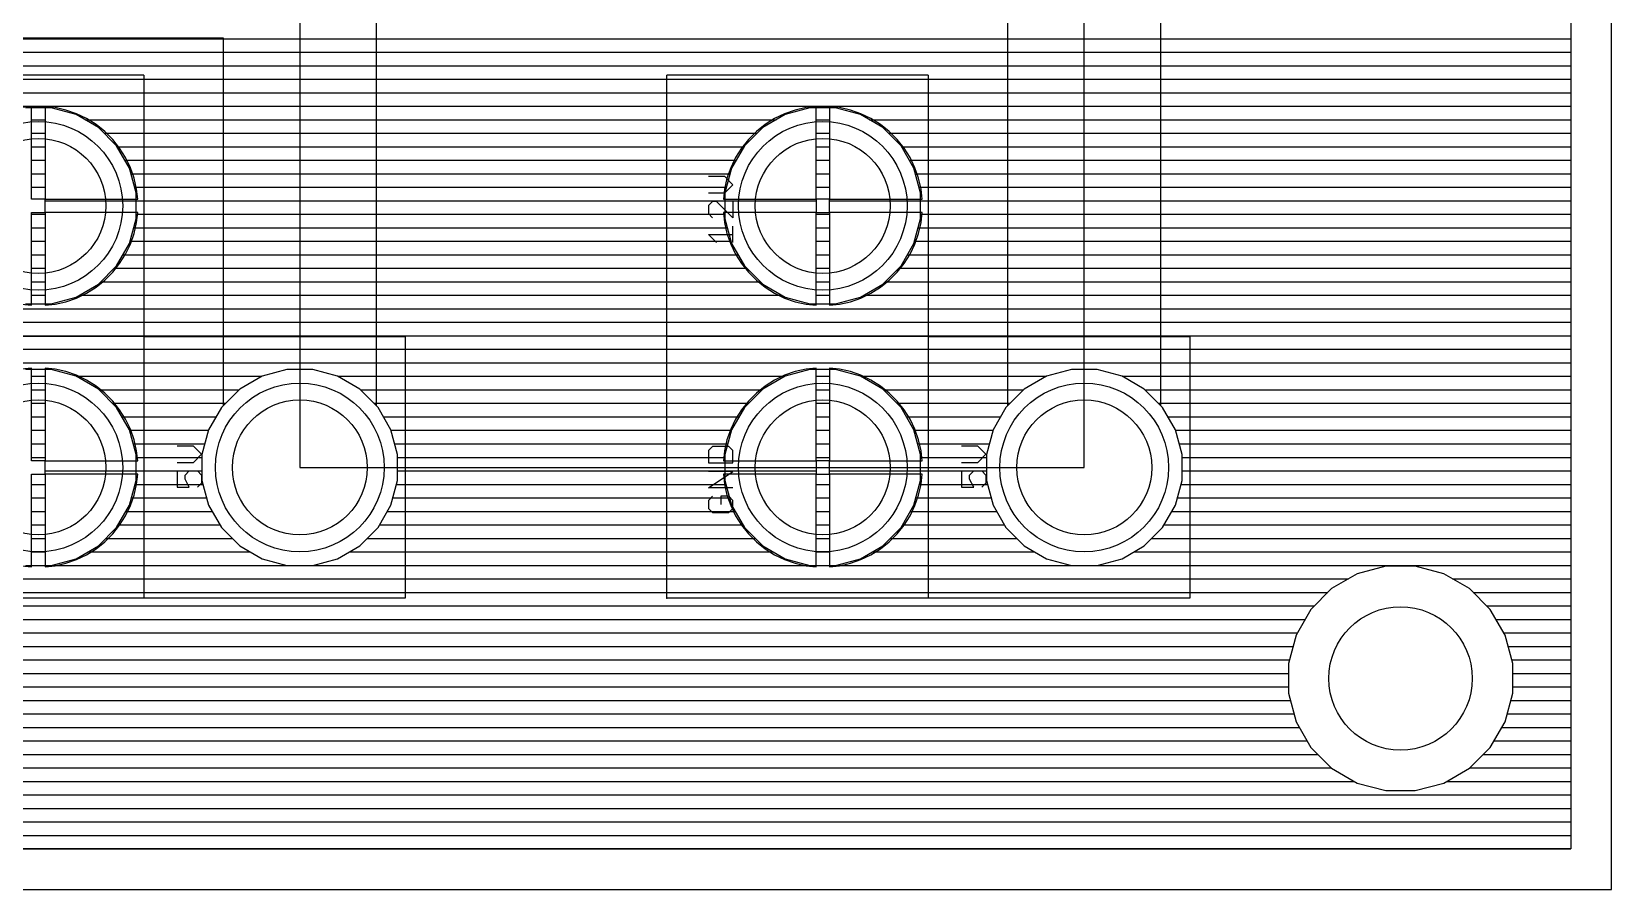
# Model space of a CAD drawing. Extents: x 0 to 5.05, y 0 to 8.75.
# Drawn here: x 3.177 to 5.05, y 0 to 1.016 of the extents above; entities that cross this region are included whole.
import ezdxf

# ---------------------------------------------------------------- set-up
doc = ezdxf.new("R2010")
doc.units = 0
for name, color, linetype in [('1', 22, 'CONTINUOUS'), ('16', 175, 'CONTINUOUS'), ('17', 82, 'CONTINUOUS'), ('19', 53, 'CONTINUOUS'), ('20', 6, 'CONTINUOUS'), ('21', 253, 'CONTINUOUS'), ('23', 7, 'CONTINUOUS'), ('44', 253, 'CONTINUOUS'), ('51', 253, 'CONTINUOUS')]:
    doc.layers.add(name, color=color, linetype=linetype)

# ---------------------------------------------------------------- blocks, each defined once
blk = doc.blocks.new('ROUNDP')
blk.add_circle((0, 0), 0.5)

msp = doc.modelspace()

# ---------------------------------------------------------------- linework, layer by layer
at = {"layer": '1'}
for p, q in [((5.002, 8.702), (5.002, 0.048)), ((4.425, 0.5), (4.425, 1.43)), ((4.334, 1.356951), (4.334, 0.573049)), ((4.516, 0.573049), (4.516, 1.356951)), ((2.121, 1.008), (4.334, 1.008)), ((4.516, 1.008), (5.002, 1.008)), ((2.121, 0.992), (4.334, 0.992)), ((2.121, 0.976), (4.334, 0.976)), ((4.516, 0.992), (5.002, 0.992)), ((4.516, 0.976), (5.002, 0.976)), ((2.121, 0.96), (4.334, 0.96)), ((4.516, 0.96), (5.002, 0.96)), ((2.121, 0.944), (4.334, 0.944)), ((4.516, 0.944), (5.002, 0.944)), ((2.121, 0.928), (4.334, 0.928)), ((3.177, 0.927845), (3.165203, 0.926516)), ((3.177, 0.818), (3.177, 0.927845)), ((3.193, 0.927845), (3.193, 0.818)), ((3.204797, 0.926516), (3.193, 0.927845)), ((3.217718, 0.923567), (3.204797, 0.926516)), ((3.230228, 0.919189), (3.217718, 0.923567)), ((3.242169, 0.913439), (3.230228, 0.919189)), ((4.069772, 0.919189), (4.057831, 0.913439)), ((4.082282, 0.923567), (4.069772, 0.919189)), ((4.095203, 0.926516), (4.082282, 0.923567)), ((4.107, 0.927845), (4.095203, 0.926516)), ((4.107, 0.818), (4.107, 0.927845)), ((4.123, 0.927845), (4.123, 0.818)), ((4.134797, 0.926516), (4.123, 0.927845)), ((4.147718, 0.923567), (4.134797, 0.926516)), ((4.160228, 0.919189), (4.147718, 0.923567)), ((4.172169, 0.913439), (4.160228, 0.919189)), ((4.516, 0.928), (5.002, 0.928)), ((3.177, 0.912), (3.193, 0.912)), ((3.253391, 0.906388), (3.242169, 0.913439)), ((3.244459, 0.912), (4.055541, 0.912)), ((3.263753, 0.898124), (3.253391, 0.906388)), ((4.046609, 0.906388), (4.036247, 0.898124)), ((4.057831, 0.913439), (4.046609, 0.906388)), ((4.107, 0.912), (4.123, 0.912)), ((4.183391, 0.906388), (4.172169, 0.913439)), ((4.174459, 0.912), (4.334, 0.912)), ((4.193753, 0.898124), (4.183391, 0.906388)), ((4.516, 0.912), (5.002, 0.912)), ((3.177, 0.896), (3.193, 0.896)), ((3.273124, 0.888753), (3.263753, 0.898124)), ((3.265877, 0.896), (4.034123, 0.896)), ((3.281388, 0.878391), (3.273124, 0.888753)), ((4.026876, 0.888753), (4.018612, 0.878391)), ((4.036247, 0.898124), (4.026876, 0.888753)), ((4.107, 0.896), (4.123, 0.896)), ((4.203124, 0.888753), (4.193753, 0.898124)), ((4.195877, 0.896), (4.334, 0.896)), ((4.211388, 0.878391), (4.203124, 0.888753)), ((4.516, 0.896), (5.002, 0.896)), ((3.177, 0.88), (3.193, 0.88)), ((3.177, 0.864), (3.193, 0.864)), ((3.280104, 0.88), (4.019896, 0.88)), ((3.288439, 0.867169), (3.281388, 0.878391)), ((3.294189, 0.855228), (3.288439, 0.867169)), ((3.289965, 0.864), (4.010035, 0.864)), ((4.011561, 0.867169), (4.00581, 0.855228)), ((4.018612, 0.878391), (4.011561, 0.867169)), ((4.107, 0.88), (4.123, 0.88)), ((4.107, 0.864), (4.123, 0.864)), ((4.210104, 0.88), (4.334, 0.88)), ((4.218439, 0.867169), (4.211388, 0.878391)), ((4.224189, 0.855228), (4.218439, 0.867169)), ((4.219965, 0.864), (4.334, 0.864)), ((4.516, 0.88), (5.002, 0.88)), ((4.516, 0.864), (5.002, 0.864)), ((3.177, 0.848), (3.193, 0.848)), ((3.298567, 0.842718), (3.294189, 0.855228)), ((3.296719, 0.848), (4.003281, 0.848)), ((4.00581, 0.855228), (4.001433, 0.842718)), ((4.107, 0.848), (4.123, 0.848)), ((4.228567, 0.842718), (4.224189, 0.855228)), ((4.226719, 0.848), (4.334, 0.848)), ((4.516, 0.848), (5.002, 0.848)), ((3.177, 0.832), (3.193, 0.832)), ((3.301516, 0.829797), (3.298567, 0.842718)), ((3.301013, 0.832), (3.998987, 0.832)), ((3.302845, 0.818), (3.301516, 0.829797)), ((3.998484, 0.829797), (3.997155, 0.818)), ((4.001433, 0.842718), (3.998484, 0.829797)), ((4.107, 0.832), (4.123, 0.832)), ((4.231516, 0.829797), (4.228567, 0.842718)), ((4.231013, 0.832), (4.334, 0.832)), ((4.232845, 0.818), (4.231516, 0.829797)), ((4.516, 0.832), (5.002, 0.832)), ((3.193, 0.818), (3.177, 0.818)), ((3.193, 0.802), (3.193, 0.818)), ((3.193, 0.818), (3.302845, 0.818)), ((3.193, 0.816), (4.106999, 0.816)), ((3.997155, 0.818), (4.106999, 0.818)), ((4.106999, 0.818), (4.106999, 0.802)), ((4.123, 0.818), (4.107, 0.818)), ((4.123, 0.802), (4.123, 0.818)), ((4.123, 0.818), (4.232845, 0.818)), ((4.123, 0.816), (4.334, 0.816)), ((4.516, 0.816), (5.002, 0.816)), ((3.177, 0.692155), (3.177, 0.801999)), ((3.177, 0.801999), (3.193, 0.801999)), ((3.177, 0.8), (3.193, 0.8)), ((3.302845, 0.802), (3.193, 0.802)), ((3.193, 0.801999), (3.193, 0.692155)), ((3.298567, 0.777282), (3.301516, 0.790203)), ((3.301516, 0.790203), (3.302845, 0.802)), ((3.30262, 0.8), (3.99738, 0.8)), ((4.106999, 0.802), (3.997155, 0.802)), ((3.997155, 0.802), (3.998484, 0.790203)), ((3.998484, 0.790203), (4.001433, 0.777282)), ((4.107, 0.692155), (4.107, 0.801999)), ((4.107, 0.801999), (4.123, 0.801999)), ((4.107, 0.8), (4.123, 0.8)), ((4.232845, 0.802), (4.123, 0.802)), ((4.123, 0.801999), (4.123, 0.692155)), ((4.228567, 0.777282), (4.231516, 0.790203)), ((4.231516, 0.790203), (4.232845, 0.802)), ((4.23262, 0.8), (4.334, 0.8)), ((4.516, 0.8), (5.002, 0.8)), ((3.177, 0.784), (3.193, 0.784)), ((3.177, 0.768), (3.193, 0.768)), ((3.294189, 0.764772), (3.298567, 0.777282)), ((3.295319, 0.768), (4.004681, 0.768)), ((3.3001, 0.784), (3.9999, 0.784)), ((4.001433, 0.777282), (4.00581, 0.764772)), ((4.107, 0.784), (4.123, 0.784)), ((4.107, 0.768), (4.123, 0.768)), ((4.224189, 0.764772), (4.228567, 0.777282)), ((4.225319, 0.768), (4.334, 0.768)), ((4.2301, 0.784), (4.334, 0.784)), ((4.516, 0.784), (5.002, 0.784)), ((4.516, 0.768), (5.002, 0.768)), ((3.177, 0.752), (3.193, 0.752)), ((3.281388, 0.741609), (3.288439, 0.752831)), ((3.287917, 0.752), (4.012083, 0.752)), ((3.288439, 0.752831), (3.294189, 0.764772)), ((4.00581, 0.764772), (4.011561, 0.752831)), ((4.011561, 0.752831), (4.018612, 0.741609)), ((4.107, 0.752), (4.123, 0.752)), ((4.211388, 0.741609), (4.218439, 0.752831)), ((4.217917, 0.752), (4.334, 0.752)), ((4.218439, 0.752831), (4.224189, 0.764772)), ((4.516, 0.752), (5.002, 0.752)), ((3.177, 0.736), (3.193, 0.736)), ((3.263753, 0.721876), (3.273124, 0.731247)), ((3.273124, 0.731247), (3.281388, 0.741609)), ((3.276914, 0.736), (4.023085, 0.736)), ((4.018612, 0.741609), (4.026876, 0.731247)), ((4.026876, 0.731247), (4.036247, 0.721876)), ((4.107, 0.736), (4.123, 0.736)), ((4.193753, 0.721876), (4.203124, 0.731247)), ((4.203124, 0.731247), (4.211388, 0.741609)), ((4.206914, 0.736), (4.334, 0.736)), ((4.516, 0.736), (5.002, 0.736)), ((3.177, 0.72), (3.193, 0.72)), ((3.242169, 0.706561), (3.253391, 0.713612)), ((3.253391, 0.713612), (3.263753, 0.721876)), ((3.261401, 0.72), (4.038599, 0.72)), ((4.036247, 0.721876), (4.046609, 0.713612)), ((4.046609, 0.713612), (4.057831, 0.706561)), ((4.107, 0.72), (4.123, 0.72)), ((4.172169, 0.706561), (4.183391, 0.713612)), ((4.183391, 0.713612), (4.193753, 0.721876)), ((4.191401, 0.72), (4.334, 0.72)), ((4.516, 0.72), (5.002, 0.72)), ((3.165203, 0.693484), (3.177, 0.692155)), ((3.177, 0.704), (3.193, 0.704)), ((3.193, 0.692155), (3.204797, 0.693484)), ((3.204797, 0.693484), (3.217718, 0.696433)), ((3.217718, 0.696433), (3.230228, 0.70081)), ((3.230228, 0.70081), (3.242169, 0.706561)), ((3.236851, 0.704), (4.063149, 0.704)), ((4.057831, 0.706561), (4.069772, 0.70081)), ((4.069772, 0.70081), (4.082282, 0.696433)), ((4.082282, 0.696433), (4.095203, 0.693484)), ((4.095203, 0.693484), (4.107, 0.692155)), ((4.107, 0.704), (4.123, 0.704)), ((4.123, 0.692155), (4.134797, 0.693484)), ((4.134797, 0.693484), (4.147718, 0.696433)), ((4.147718, 0.696433), (4.160228, 0.70081)), ((4.160228, 0.70081), (4.172169, 0.706561)), ((4.166851, 0.704), (4.334, 0.704)), ((4.516, 0.704), (5.002, 0.704)), ((2.461, 0.688), (4.334, 0.688)), ((4.516, 0.688), (5.002, 0.688)), ((2.457321, 0.656), (4.334, 0.656)), ((2.461, 0.672), (4.334, 0.672)), ((4.516, 0.672), (5.002, 0.672)), ((4.516, 0.656), (5.002, 0.656)), ((2.452964, 0.64), (4.334, 0.64)), ((4.516, 0.64), (5.002, 0.64)), ((2.443727, 0.624), (4.334, 0.624)), ((4.516, 0.624), (5.002, 0.624)), ((3.200272, 0.616), (3.169728, 0.616)), ((3.229774, 0.608095), (3.200272, 0.616)), ((3.256226, 0.592823), (3.229774, 0.608095)), ((3.229938, 0.608), (3.450062, 0.608)), ((3.450226, 0.608095), (3.423774, 0.592823)), ((3.479728, 0.616), (3.450226, 0.608095)), ((3.510272, 0.616), (3.479728, 0.616)), ((3.539774, 0.608095), (3.510272, 0.616)), ((3.566226, 0.592823), (3.539774, 0.608095)), ((3.539938, 0.608), (4.070062, 0.608)), ((4.070226, 0.608095), (4.043774, 0.592823)), ((4.099728, 0.616), (4.070226, 0.608095)), ((4.130272, 0.616), (4.099728, 0.616)), ((4.159774, 0.608095), (4.130272, 0.616)), ((4.186226, 0.592823), (4.159774, 0.608095)), ((4.159938, 0.608), (4.334, 0.608)), ((4.516, 0.608), (5.002, 0.608)), ((3.277823, 0.571226), (3.256226, 0.592823)), ((3.257049, 0.592), (3.422951, 0.592)), ((3.423774, 0.592823), (3.402177, 0.571226)), ((3.587823, 0.571226), (3.566226, 0.592823)), ((3.567049, 0.592), (4.042951, 0.592)), ((4.043774, 0.592823), (4.022177, 0.571226)), ((4.207823, 0.571226), (4.186226, 0.592823)), ((4.187049, 0.592), (4.334, 0.592)), ((4.516, 0.592), (5.002, 0.592)), ((3.273049, 0.576), (3.406951, 0.576)), ((3.293095, 0.544774), (3.277823, 0.571226)), ((3.402177, 0.571226), (3.386905, 0.544774)), ((3.583049, 0.576), (4.026951, 0.576)), ((3.603095, 0.544774), (3.587823, 0.571226)), ((4.022177, 0.571226), (4.006905, 0.544774)), ((4.203049, 0.576), (4.334, 0.576)), ((4.223095, 0.544774), (4.207823, 0.571226)), ((4.332177, 0.571226), (4.316905, 0.544774)), ((4.334, 0.573049), (4.332177, 0.571226)), ((4.516, 0.576), (5.002, 0.576)), ((4.517823, 0.571226), (4.516, 0.573049)), ((4.533095, 0.544774), (4.517823, 0.571226)), ((3.284304, 0.56), (3.395696, 0.56)), ((3.301, 0.515272), (3.293095, 0.544774)), ((3.293302, 0.544), (3.386698, 0.544)), ((3.386905, 0.544774), (3.379, 0.515272)), ((3.594304, 0.56), (4.015696, 0.56)), ((3.611, 0.515272), (3.603095, 0.544774)), ((3.603302, 0.544), (4.006698, 0.544)), ((4.006905, 0.544774), (3.999, 0.515272)), ((4.214304, 0.56), (4.325696, 0.56)), ((4.231, 0.515272), (4.223095, 0.544774)), ((4.223302, 0.544), (4.316698, 0.544)), ((4.316905, 0.544774), (4.309, 0.515272)), ((4.524304, 0.56), (5.002, 0.56)), ((4.541, 0.515272), (4.533095, 0.544774)), ((4.533302, 0.544), (5.002, 0.544)), ((3.297589, 0.528), (3.382411, 0.528)), ((3.607589, 0.528), (4.002411, 0.528)), ((4.227589, 0.528), (4.312411, 0.528)), ((4.537589, 0.528), (5.002, 0.528)), ((3.301, 0.484728), (3.301, 0.515272)), ((3.301, 0.512), (3.379, 0.512)), ((3.379, 0.515272), (3.379, 0.484728)), ((3.611, 0.484728), (3.611, 0.515272)), ((3.611, 0.512), (3.999, 0.512)), ((3.999, 0.515272), (3.999, 0.484728)), ((4.231, 0.484728), (4.231, 0.515272)), ((4.231, 0.512), (4.309, 0.512)), ((4.309, 0.515272), (4.309, 0.484728)), ((4.541, 0.484728), (4.541, 0.515272)), ((4.541, 0.512), (5.002, 0.512)), ((3.301, 0.496), (3.379, 0.496)), ((3.611, 0.496), (3.999, 0.496)), ((4.231, 0.496), (4.309, 0.496)), ((4.541, 0.496), (5.002, 0.496)), ((3.293095, 0.455226), (3.301, 0.484728)), ((3.299733, 0.48), (3.380267, 0.48)), ((3.379, 0.484728), (3.386905, 0.455226)), ((3.603095, 0.455226), (3.611, 0.484728)), ((3.609733, 0.48), (4.000267, 0.48)), ((3.999, 0.484728), (4.006905, 0.455226)), ((4.223095, 0.455226), (4.231, 0.484728)), ((4.229733, 0.48), (4.310267, 0.48)), ((4.309, 0.484728), (4.316905, 0.455226)), ((4.533095, 0.455226), (4.541, 0.484728)), ((4.539733, 0.48), (5.002, 0.48)), ((3.277823, 0.428774), (3.293095, 0.455226)), ((3.295446, 0.464), (3.384554, 0.464)), ((3.386905, 0.455226), (3.402177, 0.428774)), ((3.587823, 0.428774), (3.603095, 0.455226)), ((3.605446, 0.464), (4.004554, 0.464)), ((4.006905, 0.455226), (4.022177, 0.428774)), ((4.207823, 0.428774), (4.223095, 0.455226)), ((4.225446, 0.464), (4.314554, 0.464)), ((4.316905, 0.455226), (4.332177, 0.428774)), ((4.517823, 0.428774), (4.533095, 0.455226)), ((4.535446, 0.464), (5.002, 0.464)), ((3.279685, 0.432), (3.400314, 0.432)), ((3.288923, 0.448), (3.391077, 0.448)), ((3.589685, 0.432), (4.020314, 0.432)), ((3.598923, 0.448), (4.011077, 0.448)), ((4.209685, 0.432), (4.330314, 0.432)), ((4.218923, 0.448), (4.321077, 0.448)), ((4.519685, 0.432), (5.002, 0.432)), ((4.528923, 0.448), (5.002, 0.448)), ((3.256226, 0.407177), (3.277823, 0.428774)), ((3.265049, 0.416), (3.414951, 0.416)), ((3.402177, 0.428774), (3.423774, 0.407177)), ((3.566226, 0.407177), (3.587823, 0.428774)), ((3.575049, 0.416), (4.034951, 0.416)), ((4.022177, 0.428774), (4.043774, 0.407177)), ((4.186226, 0.407177), (4.207823, 0.428774)), ((4.195049, 0.416), (4.344951, 0.416)), ((4.332177, 0.428774), (4.353774, 0.407177)), ((4.496226, 0.407177), (4.517823, 0.428774)), ((4.505049, 0.416), (5.002, 0.416)), ((3.229774, 0.391905), (3.256226, 0.407177)), ((3.243795, 0.4), (3.436205, 0.4)), ((3.423774, 0.407177), (3.450226, 0.391905)), ((3.539774, 0.391905), (3.566226, 0.407177)), ((3.553795, 0.4), (4.056205, 0.4)), ((4.043774, 0.407177), (4.070226, 0.391905)), ((4.159774, 0.391905), (4.186226, 0.407177)), ((4.173795, 0.4), (4.366205, 0.4)), ((4.353774, 0.407177), (4.380226, 0.391905)), ((4.469774, 0.391905), (4.496226, 0.407177)), ((4.483795, 0.4), (5.002, 0.4)), ((3.169728, 0.384), (3.200272, 0.384)), ((3.200272, 0.384), (3.229774, 0.391905)), ((3.200272, 0.384), (3.479728, 0.384)), ((3.450226, 0.391905), (3.479728, 0.384)), ((3.479728, 0.384), (3.510272, 0.384)), ((3.510272, 0.384), (3.539774, 0.391905)), ((3.510272, 0.384), (4.099728, 0.384)), ((4.070226, 0.391905), (4.099728, 0.384)), ((4.099728, 0.384), (4.130272, 0.384)), ((4.130272, 0.384), (4.159774, 0.391905)), ((4.130272, 0.384), (4.409728, 0.384)), ((4.380226, 0.391905), (4.409728, 0.384)), ((4.409728, 0.384), (4.440272, 0.384)), ((4.440272, 0.384), (4.469774, 0.391905)), ((4.440272, 0.384), (5.002, 0.384)), ((4.78249, 0.383), (4.748664, 0.373936)), ((4.81751, 0.383), (4.78249, 0.383)), ((4.851336, 0.373936), (4.81751, 0.383)), ((2.811618, 0.368), (4.738382, 0.368)), ((4.718336, 0.356426), (4.693573, 0.331664)), ((4.748664, 0.373936), (4.718336, 0.356426)), ((4.881664, 0.356426), (4.851336, 0.373936)), ((4.861618, 0.368), (5.002, 0.368)), ((4.906426, 0.331664), (4.881664, 0.356426)), ((2.83609, 0.352), (4.71391, 0.352)), ((4.88609, 0.352), (5.002, 0.352)), ((2.85209, 0.336), (4.69791, 0.336)), ((2.863161, 0.32), (4.686839, 0.32)), ((4.693573, 0.331664), (4.676064, 0.301336)), ((4.90209, 0.336), (5.002, 0.336)), ((4.923936, 0.301336), (4.906426, 0.331664)), ((4.913161, 0.32), (5.002, 0.32)), ((2.872398, 0.304), (4.677602, 0.304)), ((4.676064, 0.301336), (4.667, 0.26751)), ((4.922398, 0.304), (5.002, 0.304)), ((4.933, 0.26751), (4.923936, 0.301336)), ((2.87751, 0.288), (4.67249, 0.288)), ((4.92751, 0.288), (5.002, 0.288)), ((2.881797, 0.272), (4.668203, 0.272)), ((4.667, 0.26751), (4.667, 0.23249)), ((4.931797, 0.272), (5.002, 0.272)), ((4.933, 0.23249), (4.933, 0.26751)), ((2.883, 0.256), (4.667, 0.256)), ((4.933, 0.256), (5.002, 0.256)), ((2.883, 0.24), (4.667, 0.24)), ((4.667, 0.23249), (4.676064, 0.198664)), ((4.923936, 0.198664), (4.933, 0.23249)), ((4.933, 0.24), (5.002, 0.24)), ((2.876438, 0.208), (4.673562, 0.208)), ((2.880725, 0.224), (4.669275, 0.224)), ((4.926438, 0.208), (5.002, 0.208)), ((4.930725, 0.224), (5.002, 0.224)), ((2.870089, 0.192), (4.679911, 0.192)), ((4.676064, 0.198664), (4.693573, 0.168336)), ((4.906426, 0.168336), (4.923936, 0.198664)), ((4.920089, 0.192), (5.002, 0.192)), ((2.860851, 0.176), (4.689149, 0.176)), ((4.910851, 0.176), (5.002, 0.176)), ((2.84809, 0.16), (4.701909, 0.16)), ((4.693573, 0.168336), (4.718336, 0.143573)), ((4.881664, 0.143573), (4.906426, 0.168336)), ((4.89809, 0.16), (5.002, 0.16)), ((2.83209, 0.144), (4.717909, 0.144)), ((4.718336, 0.143573), (4.748664, 0.126064)), ((4.851336, 0.126064), (4.881664, 0.143573)), ((4.88209, 0.144), (5.002, 0.144)), ((2.80469, 0.128), (4.74531, 0.128)), ((4.748664, 0.126064), (4.78249, 0.117)), ((4.78249, 0.117), (4.81751, 0.117)), ((4.81751, 0.117), (4.851336, 0.126064)), ((4.85469, 0.128), (5.002, 0.128)), ((0.048, 0.112), (5.002, 0.112)), ((0.048, 0.096), (5.002, 0.096)), ((0.048, 0.08), (5.002, 0.08)), ((0.048, 0.064), (5.002, 0.064)), ((5.002, 0.048), (0.048, 0.048)), ((0.048, 0.048), (5.002, 0.048))]:
    msp.add_line(p, q, dxfattribs=at)
at = {"layer": '16'}
for p, q in [((5.002, 8.702), (5.002, 0.048)), ((3.586, 0.573049), (3.586, 1.356951)), ((3.495, 1.1), (3.495, 0.5)), ((2.956693, 1.008), (3.404, 1.008)), ((2.957693, 1.009), (3.404, 1.009)), ((3.404, 1.009), (3.404, 0.573049)), ((3.586, 1.008), (5.002, 1.008)), ((2.924693, 0.976), (3.404, 0.976)), ((2.940693, 0.992), (3.404, 0.992)), ((3.586, 0.992), (5.002, 0.992)), ((3.586, 0.976), (5.002, 0.976)), ((2.908693, 0.96), (3.404, 0.96)), ((3.586, 0.96), (5.002, 0.96)), ((2.892693, 0.944), (3.404, 0.944)), ((3.586, 0.944), (5.002, 0.944)), ((2.876693, 0.928), (3.404, 0.928)), ((3.200272, 0.926), (3.169728, 0.926)), ((3.229774, 0.918095), (3.200272, 0.926)), ((3.256226, 0.902823), (3.229774, 0.918095)), ((3.586, 0.928), (5.002, 0.928)), ((4.070226, 0.918095), (4.043774, 0.902823)), ((4.099728, 0.926), (4.070226, 0.918095)), ((4.130272, 0.926), (4.099728, 0.926)), ((4.159774, 0.918095), (4.130272, 0.926)), ((4.186226, 0.902823), (4.159774, 0.918095)), ((3.240331, 0.912), (3.404, 0.912)), ((3.277823, 0.881226), (3.256226, 0.902823)), ((3.586, 0.912), (4.059669, 0.912)), ((4.043774, 0.902823), (4.022177, 0.881226)), ((4.170331, 0.912), (5.002, 0.912)), ((4.207823, 0.881226), (4.186226, 0.902823)), ((3.263049, 0.896), (3.404, 0.896)), ((3.293095, 0.854774), (3.277823, 0.881226)), ((3.586, 0.896), (4.036951, 0.896)), ((4.022177, 0.881226), (4.006905, 0.854774)), ((4.193049, 0.896), (5.002, 0.896)), ((4.223095, 0.854774), (4.207823, 0.881226)), ((3.278531, 0.88), (3.404, 0.88)), ((3.287768, 0.864), (3.404, 0.864)), ((3.586, 0.88), (4.021469, 0.88)), ((3.586, 0.864), (4.012232, 0.864)), ((4.208531, 0.88), (5.002, 0.88)), ((4.217768, 0.864), (5.002, 0.864)), ((3.301, 0.825272), (3.293095, 0.854774)), ((3.29491, 0.848), (3.404, 0.848)), ((3.586, 0.848), (4.00509, 0.848)), ((4.006905, 0.854774), (3.999, 0.825272)), ((4.231, 0.825272), (4.223095, 0.854774)), ((4.22491, 0.848), (5.002, 0.848)), ((3.299197, 0.832), (3.404, 0.832)), ((3.301, 0.794728), (3.301, 0.825272)), ((3.586, 0.832), (4.000803, 0.832)), ((3.999, 0.825272), (3.999, 0.794728)), ((4.229197, 0.832), (5.002, 0.832)), ((4.231, 0.794728), (4.231, 0.825272)), ((3.301, 0.816), (3.404, 0.816)), ((3.586, 0.816), (3.999, 0.816)), ((4.231, 0.816), (5.002, 0.816)), ((3.293095, 0.765226), (3.301, 0.794728)), ((3.301, 0.8), (3.404, 0.8)), ((3.586, 0.8), (3.999, 0.8)), ((3.999, 0.794728), (4.006905, 0.765226)), ((4.223095, 0.765226), (4.231, 0.794728)), ((4.231, 0.8), (5.002, 0.8)), ((3.293838, 0.768), (3.404, 0.768)), ((3.298125, 0.784), (3.404, 0.784)), ((3.586, 0.784), (4.001875, 0.784)), ((3.586, 0.768), (4.006162, 0.768)), ((4.223838, 0.768), (5.002, 0.768)), ((4.228125, 0.784), (5.002, 0.784)), ((3.277823, 0.738774), (3.293095, 0.765226)), ((3.285459, 0.752), (3.404, 0.752)), ((3.586, 0.752), (4.014541, 0.752)), ((4.006905, 0.765226), (4.022177, 0.738774)), ((4.207823, 0.738774), (4.223095, 0.765226)), ((4.215459, 0.752), (5.002, 0.752)), ((3.256226, 0.717177), (3.277823, 0.738774)), ((3.275049, 0.736), (3.404, 0.736)), ((3.586, 0.736), (4.024951, 0.736)), ((4.022177, 0.738774), (4.043774, 0.717177)), ((4.186226, 0.717177), (4.207823, 0.738774)), ((4.205049, 0.736), (5.002, 0.736)), ((3.229774, 0.701905), (3.256226, 0.717177)), ((3.259049, 0.72), (3.404, 0.72)), ((3.586, 0.72), (4.040951, 0.72)), ((4.043774, 0.717177), (4.070226, 0.701905)), ((4.159774, 0.701905), (4.186226, 0.717177)), ((4.189049, 0.72), (5.002, 0.72)), ((3.169728, 0.694), (3.200272, 0.694)), ((3.200272, 0.694), (3.229774, 0.701905)), ((3.233403, 0.704), (3.404, 0.704)), ((3.586, 0.704), (4.066597, 0.704)), ((4.070226, 0.701905), (4.099728, 0.694)), ((4.099728, 0.694), (4.130272, 0.694)), ((4.130272, 0.694), (4.159774, 0.701905)), ((4.163403, 0.704), (5.002, 0.704)), ((2.353, 0.688), (3.404, 0.688)), ((3.586, 0.688), (5.002, 0.688)), ((2.459415, 0.656), (3.404, 0.656)), ((2.462282, 0.672), (3.404, 0.672)), ((3.586, 0.672), (5.002, 0.672)), ((3.586, 0.656), (5.002, 0.656)), ((2.454269, 0.64), (3.404, 0.64)), ((3.586, 0.64), (5.002, 0.64)), ((2.446032, 0.624), (3.404, 0.624)), ((3.586, 0.624), (5.002, 0.624)), ((3.177, 0.617845), (3.165203, 0.616516)), ((3.177, 0.508), (3.177, 0.617845)), ((3.177, 0.608), (3.193, 0.608)), ((3.204797, 0.616516), (3.193, 0.617845)), ((3.193, 0.617845), (3.193, 0.508)), ((3.217718, 0.613567), (3.204797, 0.616516)), ((3.230228, 0.609189), (3.217718, 0.613567)), ((3.242169, 0.603439), (3.230228, 0.609189)), ((3.232698, 0.608), (3.404, 0.608)), ((3.253391, 0.596388), (3.242169, 0.603439)), ((3.586, 0.608), (4.067302, 0.608)), ((4.057831, 0.603439), (4.046609, 0.596388)), ((4.069772, 0.609189), (4.057831, 0.603439)), ((4.082282, 0.613567), (4.069772, 0.609189)), ((4.095203, 0.616516), (4.082282, 0.613567)), ((4.107, 0.617845), (4.095203, 0.616516)), ((4.107, 0.508), (4.107, 0.617845)), ((4.107, 0.608), (4.123, 0.608)), ((4.134797, 0.616516), (4.123, 0.617845)), ((4.123, 0.617845), (4.123, 0.508)), ((4.147718, 0.613567), (4.134797, 0.616516)), ((4.160228, 0.609189), (4.147718, 0.613567)), ((4.172169, 0.603439), (4.160228, 0.609189)), ((4.162698, 0.608), (4.380062, 0.608)), ((4.183391, 0.596388), (4.172169, 0.603439)), ((4.380226, 0.608095), (4.353774, 0.592823)), ((4.409728, 0.616), (4.380226, 0.608095)), ((4.440272, 0.616), (4.409728, 0.616)), ((4.469774, 0.608095), (4.440272, 0.616)), ((4.496226, 0.592823), (4.469774, 0.608095)), ((4.469938, 0.608), (5.002, 0.608)), ((3.177, 0.592), (3.193, 0.592)), ((3.263753, 0.588124), (3.253391, 0.596388)), ((3.258893, 0.592), (3.404, 0.592)), ((3.273124, 0.578753), (3.263753, 0.588124)), ((3.586, 0.592), (4.041107, 0.592)), ((4.036247, 0.588124), (4.026876, 0.578753)), ((4.046609, 0.596388), (4.036247, 0.588124)), ((4.107, 0.592), (4.123, 0.592)), ((4.193753, 0.588124), (4.183391, 0.596388)), ((4.188893, 0.592), (4.352951, 0.592)), ((4.203124, 0.578753), (4.193753, 0.588124)), ((4.353774, 0.592823), (4.332177, 0.571226)), ((4.517823, 0.571226), (4.496226, 0.592823)), ((4.497049, 0.592), (5.002, 0.592)), ((3.177, 0.576), (3.193, 0.576)), ((3.281388, 0.568391), (3.273124, 0.578753)), ((3.27532, 0.576), (3.404, 0.576)), ((3.288439, 0.557169), (3.281388, 0.568391)), ((3.402177, 0.571226), (3.386905, 0.544774)), ((3.404, 0.573049), (3.402177, 0.571226)), ((3.586, 0.576), (4.02468, 0.576)), ((3.587823, 0.571226), (3.586, 0.573049)), ((3.603095, 0.544774), (3.587823, 0.571226)), ((4.018612, 0.568391), (4.011561, 0.557169)), ((4.026876, 0.578753), (4.018612, 0.568391)), ((4.107, 0.576), (4.123, 0.576)), ((4.211388, 0.568391), (4.203124, 0.578753)), ((4.20532, 0.576), (4.336951, 0.576)), ((4.218439, 0.557169), (4.211388, 0.568391)), ((4.332177, 0.571226), (4.316905, 0.544774)), ((4.513049, 0.576), (5.002, 0.576)), ((4.533095, 0.544774), (4.517823, 0.571226)), ((3.177, 0.56), (3.193, 0.56)), ((3.177, 0.544), (3.193, 0.544)), ((3.28666, 0.56), (3.395696, 0.56)), ((3.294189, 0.545228), (3.288439, 0.557169)), ((3.298567, 0.532718), (3.294189, 0.545228)), ((3.294619, 0.544), (3.386698, 0.544)), ((3.386905, 0.544774), (3.379, 0.515272)), ((3.594304, 0.56), (4.01334, 0.56)), ((3.611, 0.515272), (3.603095, 0.544774)), ((3.603302, 0.544), (4.005381, 0.544)), ((4.00581, 0.545228), (4.001433, 0.532718)), ((4.011561, 0.557169), (4.00581, 0.545228)), ((4.107, 0.56), (4.123, 0.56)), ((4.107, 0.544), (4.123, 0.544)), ((4.21666, 0.56), (4.325696, 0.56)), ((4.224189, 0.545228), (4.218439, 0.557169)), ((4.228567, 0.532718), (4.224189, 0.545228)), ((4.224619, 0.544), (4.316698, 0.544)), ((4.316905, 0.544774), (4.309, 0.515272)), ((4.524304, 0.56), (5.002, 0.56)), ((4.541, 0.515272), (4.533095, 0.544774)), ((4.533302, 0.544), (5.002, 0.544)), ((3.177, 0.528), (3.193, 0.528)), ((3.301516, 0.519797), (3.298567, 0.532718)), ((3.299644, 0.528), (3.382411, 0.528)), ((3.607589, 0.528), (4.000356, 0.528)), ((4.001433, 0.532718), (3.998484, 0.519797)), ((4.107, 0.528), (4.123, 0.528)), ((4.231516, 0.519797), (4.228567, 0.532718)), ((4.229644, 0.528), (4.312411, 0.528)), ((4.537589, 0.528), (5.002, 0.528)), ((3.177, 0.512), (3.193, 0.512)), ((3.193, 0.508), (3.177, 0.508)), ((3.193, 0.492), (3.193, 0.508)), ((3.193, 0.508), (3.302845, 0.508)), ((3.302845, 0.508), (3.301516, 0.519797)), ((3.302394, 0.512), (3.379, 0.512)), ((3.379, 0.515272), (3.379, 0.484728)), ((3.611, 0.484728), (3.611, 0.515272)), ((3.611, 0.512), (3.997605, 0.512)), ((3.998484, 0.519797), (3.997155, 0.508)), ((3.997155, 0.508), (4.106999, 0.508)), ((4.106999, 0.508), (4.106999, 0.492)), ((4.107, 0.512), (4.123, 0.512)), ((4.123, 0.508), (4.107, 0.508)), ((4.123, 0.492), (4.123, 0.508)), ((4.123, 0.508), (4.232845, 0.508)), ((4.232845, 0.508), (4.231516, 0.519797)), ((4.232394, 0.512), (4.309, 0.512)), ((4.309, 0.515272), (4.309, 0.484728)), ((4.541, 0.484728), (4.541, 0.515272)), ((4.541, 0.512), (5.002, 0.512)), ((3.177, 0.382155), (3.177, 0.491999)), ((3.177, 0.491999), (3.193, 0.491999)), ((3.193, 0.496), (3.379, 0.496)), ((3.302845, 0.492), (3.193, 0.492)), ((3.193, 0.491999), (3.193, 0.382155)), ((3.301516, 0.480203), (3.302845, 0.492)), ((3.611, 0.496), (4.106999, 0.496)), ((4.106999, 0.492), (3.997155, 0.492)), ((3.997155, 0.492), (3.998484, 0.480203)), ((4.107, 0.382155), (4.107, 0.491999)), ((4.107, 0.491999), (4.123, 0.491999)), ((4.123, 0.496), (4.309, 0.496)), ((4.232845, 0.492), (4.123, 0.492)), ((4.123, 0.491999), (4.123, 0.382155)), ((4.231516, 0.480203), (4.232845, 0.492)), ((4.541, 0.496), (5.002, 0.496)), ((3.177, 0.48), (3.193, 0.48)), ((3.298567, 0.467282), (3.301516, 0.480203)), ((3.30147, 0.48), (3.380267, 0.48)), ((3.379, 0.484728), (3.386905, 0.455226)), ((3.603095, 0.455226), (3.611, 0.484728)), ((3.609733, 0.48), (3.99853, 0.48)), ((3.998484, 0.480203), (4.001433, 0.467282)), ((4.107, 0.48), (4.123, 0.48)), ((4.228567, 0.467282), (4.231516, 0.480203)), ((4.23147, 0.48), (4.310267, 0.48)), ((4.309, 0.484728), (4.316905, 0.455226)), ((4.533095, 0.455226), (4.541, 0.484728)), ((4.539733, 0.48), (5.002, 0.48)), ((3.177, 0.464), (3.193, 0.464)), ((3.288439, 0.442831), (3.294189, 0.454772)), ((3.294189, 0.454772), (3.298567, 0.467282)), ((3.297418, 0.464), (3.384554, 0.464)), ((3.386905, 0.455226), (3.402177, 0.428774)), ((3.587823, 0.428774), (3.603095, 0.455226)), ((3.605446, 0.464), (4.002581, 0.464)), ((4.001433, 0.467282), (4.00581, 0.454772)), ((4.00581, 0.454772), (4.011561, 0.442831)), ((4.107, 0.464), (4.123, 0.464)), ((4.218439, 0.442831), (4.224189, 0.454772)), ((4.224189, 0.454772), (4.228567, 0.467282)), ((4.227418, 0.464), (4.314554, 0.464)), ((4.316905, 0.455226), (4.332177, 0.428774)), ((4.517823, 0.428774), (4.533095, 0.455226)), ((4.535446, 0.464), (5.002, 0.464)), ((3.177, 0.448), (3.193, 0.448)), ((3.177, 0.432), (3.193, 0.432)), ((3.273124, 0.421247), (3.281388, 0.431609)), ((3.281388, 0.431609), (3.288439, 0.442831)), ((3.281633, 0.432), (3.400314, 0.432)), ((3.290928, 0.448), (3.391077, 0.448)), ((3.589685, 0.432), (4.018367, 0.432)), ((3.598923, 0.448), (4.009072, 0.448)), ((4.011561, 0.442831), (4.018612, 0.431609)), ((4.018612, 0.431609), (4.026876, 0.421247)), ((4.107, 0.448), (4.123, 0.448)), ((4.107, 0.432), (4.123, 0.432)), ((4.203124, 0.421247), (4.211388, 0.431609)), ((4.211388, 0.431609), (4.218439, 0.442831)), ((4.211633, 0.432), (4.330314, 0.432)), ((4.220928, 0.448), (4.321077, 0.448)), ((4.519685, 0.432), (5.002, 0.432)), ((4.528923, 0.448), (5.002, 0.448)), ((3.177, 0.416), (3.193, 0.416)), ((3.263753, 0.411876), (3.273124, 0.421247)), ((3.267877, 0.416), (3.414951, 0.416)), ((3.402177, 0.428774), (3.423774, 0.407177)), ((3.566226, 0.407177), (3.587823, 0.428774)), ((3.575049, 0.416), (4.032123, 0.416)), ((4.026876, 0.421247), (4.036247, 0.411876)), ((4.107, 0.416), (4.123, 0.416)), ((4.193753, 0.411876), (4.203124, 0.421247)), ((4.197877, 0.416), (4.344951, 0.416)), ((4.332177, 0.428774), (4.353774, 0.407177)), ((4.496226, 0.407177), (4.517823, 0.428774)), ((4.505049, 0.416), (5.002, 0.416)), ((3.177, 0.4), (3.193, 0.4)), ((3.230228, 0.39081), (3.242169, 0.396561)), ((3.242169, 0.396561), (3.253391, 0.403612)), ((3.247642, 0.4), (3.436205, 0.4)), ((3.253391, 0.403612), (3.263753, 0.411876)), ((3.423774, 0.407177), (3.450226, 0.391905)), ((3.539774, 0.391905), (3.566226, 0.407177)), ((3.553795, 0.4), (4.052358, 0.4)), ((4.036247, 0.411876), (4.046609, 0.403612)), ((4.046609, 0.403612), (4.057831, 0.396561)), ((4.057831, 0.396561), (4.069772, 0.39081)), ((4.107, 0.4), (4.123, 0.4)), ((4.160228, 0.39081), (4.172169, 0.396561)), ((4.172169, 0.396561), (4.183391, 0.403612)), ((4.177642, 0.4), (4.366205, 0.4)), ((4.183391, 0.403612), (4.193753, 0.411876)), ((4.353774, 0.407177), (4.380226, 0.391905)), ((4.469774, 0.391905), (4.496226, 0.407177)), ((4.483795, 0.4), (5.002, 0.4)), ((3.165203, 0.383484), (3.177, 0.382155)), ((3.177, 0.384), (3.193, 0.384)), ((3.193, 0.382155), (3.204797, 0.383484)), ((3.204797, 0.383484), (3.217718, 0.386433)), ((3.207058, 0.384), (3.479728, 0.384)), ((3.217718, 0.386433), (3.230228, 0.39081)), ((3.450226, 0.391905), (3.479728, 0.384)), ((3.479728, 0.384), (3.510272, 0.384)), ((3.510272, 0.384), (3.539774, 0.391905)), ((3.510272, 0.384), (4.092942, 0.384)), ((4.069772, 0.39081), (4.082282, 0.386433)), ((4.082282, 0.386433), (4.095203, 0.383484)), ((4.095203, 0.383484), (4.107, 0.382155)), ((4.107, 0.384), (4.123, 0.384)), ((4.123, 0.382155), (4.134797, 0.383484)), ((4.134797, 0.383484), (4.147718, 0.386433)), ((4.137058, 0.384), (4.409728, 0.384)), ((4.147718, 0.386433), (4.160228, 0.39081)), ((4.380226, 0.391905), (4.409728, 0.384)), ((4.409728, 0.384), (4.440272, 0.384)), ((4.440272, 0.384), (4.469774, 0.391905)), ((4.440272, 0.384), (5.002, 0.384)), ((4.78249, 0.383), (4.748664, 0.373936)), ((4.81751, 0.383), (4.78249, 0.383)), ((4.851336, 0.373936), (4.81751, 0.383)), ((2.811618, 0.368), (4.738382, 0.368)), ((4.718336, 0.356426), (4.693573, 0.331664)), ((4.748664, 0.373936), (4.718336, 0.356426)), ((4.881664, 0.356426), (4.851336, 0.373936)), ((4.861618, 0.368), (5.002, 0.368)), ((4.906426, 0.331664), (4.881664, 0.356426)), ((2.83609, 0.352), (4.71391, 0.352)), ((4.88609, 0.352), (5.002, 0.352)), ((2.85209, 0.336), (4.69791, 0.336)), ((2.863161, 0.32), (4.686839, 0.32)), ((4.693573, 0.331664), (4.676064, 0.301336)), ((4.90209, 0.336), (5.002, 0.336)), ((4.923936, 0.301336), (4.906426, 0.331664)), ((4.913161, 0.32), (5.002, 0.32)), ((2.872398, 0.304), (4.677602, 0.304)), ((4.676064, 0.301336), (4.667, 0.26751)), ((4.922398, 0.304), (5.002, 0.304)), ((4.933, 0.26751), (4.923936, 0.301336)), ((2.87751, 0.288), (4.67249, 0.288)), ((4.92751, 0.288), (5.002, 0.288)), ((2.881797, 0.272), (4.668203, 0.272)), ((4.667, 0.26751), (4.667, 0.23249)), ((4.931797, 0.272), (5.002, 0.272)), ((4.933, 0.23249), (4.933, 0.26751)), ((2.883, 0.256), (4.667, 0.256)), ((4.933, 0.256), (5.002, 0.256)), ((2.883, 0.24), (4.667, 0.24)), ((4.667, 0.23249), (4.676064, 0.198664)), ((4.923936, 0.198664), (4.933, 0.23249)), ((4.933, 0.24), (5.002, 0.24)), ((2.876438, 0.208), (4.673562, 0.208)), ((2.880725, 0.224), (4.669275, 0.224)), ((4.926438, 0.208), (5.002, 0.208)), ((4.930725, 0.224), (5.002, 0.224)), ((2.870089, 0.192), (4.679911, 0.192)), ((4.676064, 0.198664), (4.693573, 0.168336)), ((4.906426, 0.168336), (4.923936, 0.198664)), ((4.920089, 0.192), (5.002, 0.192)), ((2.860851, 0.176), (4.689149, 0.176)), ((4.910851, 0.176), (5.002, 0.176)), ((2.84809, 0.16), (4.701909, 0.16)), ((4.693573, 0.168336), (4.718336, 0.143573)), ((4.881664, 0.143573), (4.906426, 0.168336)), ((4.89809, 0.16), (5.002, 0.16)), ((2.83209, 0.144), (4.717909, 0.144)), ((4.718336, 0.143573), (4.748664, 0.126064)), ((4.851336, 0.126064), (4.881664, 0.143573)), ((4.88209, 0.144), (5.002, 0.144)), ((2.80469, 0.128), (4.74531, 0.128)), ((4.748664, 0.126064), (4.78249, 0.117)), ((4.78249, 0.117), (4.81751, 0.117)), ((4.81751, 0.117), (4.851336, 0.126064)), ((4.85469, 0.128), (5.002, 0.128)), ((0.048, 0.112), (5.002, 0.112)), ((0.048, 0.096), (5.002, 0.096)), ((0.048, 0.08), (5.002, 0.08)), ((0.048, 0.064), (5.002, 0.064)), ((5.002, 0.048), (0.048, 0.048)), ((0.048, 0.048), (5.002, 0.048))]:
    msp.add_line(p, q, dxfattribs=at)
at = {"layer": '19'}
msp.add_line((3.495, 0.5), (4.425, 0.5), dxfattribs=at)
at = {"layer": '20'}
for p, q in [((5.05, 0), (5.05, 8.75)), ((0, 0), (5.05, 0))]:
    msp.add_line(p, q, dxfattribs=at)
msp.add_circle((4.8, 0.25), 0.085, dxfattribs=at)
at = {"layer": '21'}
for p, q in [((3.998825, 0.84478), (3.979475, 0.84478)), ((4.0085, 0.835105), (3.998825, 0.84478)), ((3.979475, 0.82543), (3.998825, 0.82543)), ((3.998825, 0.82543), (4.0085, 0.835105)), ((3.984313, 0.815315), (3.979475, 0.810477)), ((3.979475, 0.810477), (3.979475, 0.800803)), ((3.98915, 0.815315), (3.984313, 0.815315)), ((4.0085, 0.795965), (3.98915, 0.815315)), ((4.0085, 0.815315), (4.0085, 0.795965)), ((3.979475, 0.800803), (3.984313, 0.795965)), ((3.98915, 0.7665), (3.979475, 0.776175)), ((3.979475, 0.776175), (4.0085, 0.776175)), ((4.0085, 0.7665), (4.0085, 0.78585)), ((3.368825, 0.525315), (3.349475, 0.525315)), ((3.3785, 0.51564), (3.368825, 0.525315)), ((3.984313, 0.52478), (3.979475, 0.519943)), ((4.003663, 0.52478), (3.984313, 0.52478)), ((4.0085, 0.519943), (4.003663, 0.52478)), ((4.298825, 0.525315), (4.279475, 0.525315)), ((4.3085, 0.51564), (4.298825, 0.525315)), ((3.349475, 0.505965), (3.368825, 0.505965)), ((3.368825, 0.505965), (3.3785, 0.51564)), ((3.979475, 0.519943), (3.979475, 0.50543)), ((4.0085, 0.50543), (4.0085, 0.519943)), ((4.279475, 0.505965), (4.298825, 0.505965)), ((4.298825, 0.505965), (4.3085, 0.51564)), ((3.349475, 0.49585), (3.349475, 0.4765)), ((3.35915, 0.491012), (3.363988, 0.49585)), ((3.35915, 0.486175), (3.35915, 0.491012)), ((3.363988, 0.49585), (3.373663, 0.49585)), ((3.373663, 0.49585), (3.3785, 0.491012)), ((3.3785, 0.491012), (3.3785, 0.481337)), ((3.979475, 0.50543), (4.0085, 0.50543)), ((3.979475, 0.475965), (4.0085, 0.495315)), ((4.0085, 0.495315), (3.979475, 0.495315)), ((4.279475, 0.49585), (4.279475, 0.4765)), ((4.28915, 0.491012), (4.293988, 0.49585)), ((4.28915, 0.486175), (4.28915, 0.491012)), ((4.293988, 0.49585), (4.303663, 0.49585)), ((4.303663, 0.49585), (4.3085, 0.491012)), ((4.3085, 0.491012), (4.3085, 0.481337)), ((3.349475, 0.4765), (3.363988, 0.4765)), ((3.363988, 0.4765), (3.35915, 0.486175)), ((3.3785, 0.481337), (3.373663, 0.4765)), ((4.0085, 0.475965), (3.979475, 0.475965)), ((4.279475, 0.4765), (4.293988, 0.4765)), ((4.293988, 0.4765), (4.28915, 0.486175)), ((4.3085, 0.481337), (4.303663, 0.4765)), ((3.984313, 0.46585), (3.979475, 0.461012)), ((3.979475, 0.461012), (3.979475, 0.451337)), ((3.979475, 0.451337), (3.984313, 0.4465)), ((4.003663, 0.46585), (3.993988, 0.46585)), ((3.993988, 0.46585), (3.993988, 0.456175)), ((4.0085, 0.461012), (4.003663, 0.46585)), ((4.003663, 0.4465), (4.0085, 0.451337)), ((4.0085, 0.451337), (4.0085, 0.461012)), ((3.984313, 0.4465), (4.003663, 0.4465))]:
    msp.add_line(p, q, dxfattribs=at)
at = {"layer": '23'}
msp.add_point((3.93, 0.345), dxfattribs=at)
at = {"layer": '44'}
for centre in [(3.185, 0.81), (4.115, 0.81), (3.185, 0.5), (3.495, 0.5), (4.115, 0.5), (4.425, 0.5)]:
    msp.add_circle(centre, 0.08, dxfattribs=at)
at = {"layer": '51'}
for p, q in [((3.31, 0.965), (3, 0.965)), ((3.31, 0.965), (3.31, 0.655)), ((3.93, 0.655), (3.93, 0.965)), ((4.24, 0.965), (3.93, 0.965)), ((4.24, 0.965), (4.24, 0.655)), ((3.31, 0.655), (3, 0.655)), ((3.31, 0.655), (3.31, 0.345)), ((3.31, 0.655), (3.62, 0.655)), ((3.62, 0.655), (3.62, 0.345)), ((3.93, 0.345), (3.93, 0.655)), ((4.24, 0.655), (3.93, 0.655)), ((4.24, 0.655), (4.24, 0.345)), ((4.24, 0.655), (4.55, 0.655)), ((4.55, 0.655), (4.55, 0.345)), ((3.31, 0.345), (3, 0.345)), ((3.62, 0.345), (3.31, 0.345)), ((4.24, 0.345), (3.93, 0.345)), ((4.55, 0.345), (4.24, 0.345))]:
    msp.add_line(p, q, dxfattribs=at)

# ---------------------------------------------------------------- block references
at = {"layer": '17', "xscale": 0.2, "yscale": 0.2}
for p in [(3.185, 0.81), (3.185, 0.81), (4.115, 0.81), (4.115, 0.81)]:
    msp.add_blockref('ROUNDP', p, dxfattribs=at)
at = {"layer": '17', "xscale": 0.2, "yscale": 0.2, "rotation": 90}
for p in [(3.185, 0.5), (3.185, 0.5), (3.495, 0.5), (3.495, 0.5), (4.115, 0.5), (4.115, 0.5), (4.425, 0.5), (4.425, 0.5)]:
    msp.add_blockref('ROUNDP', p, dxfattribs=at)

doc.saveas('drawing.dxf')
